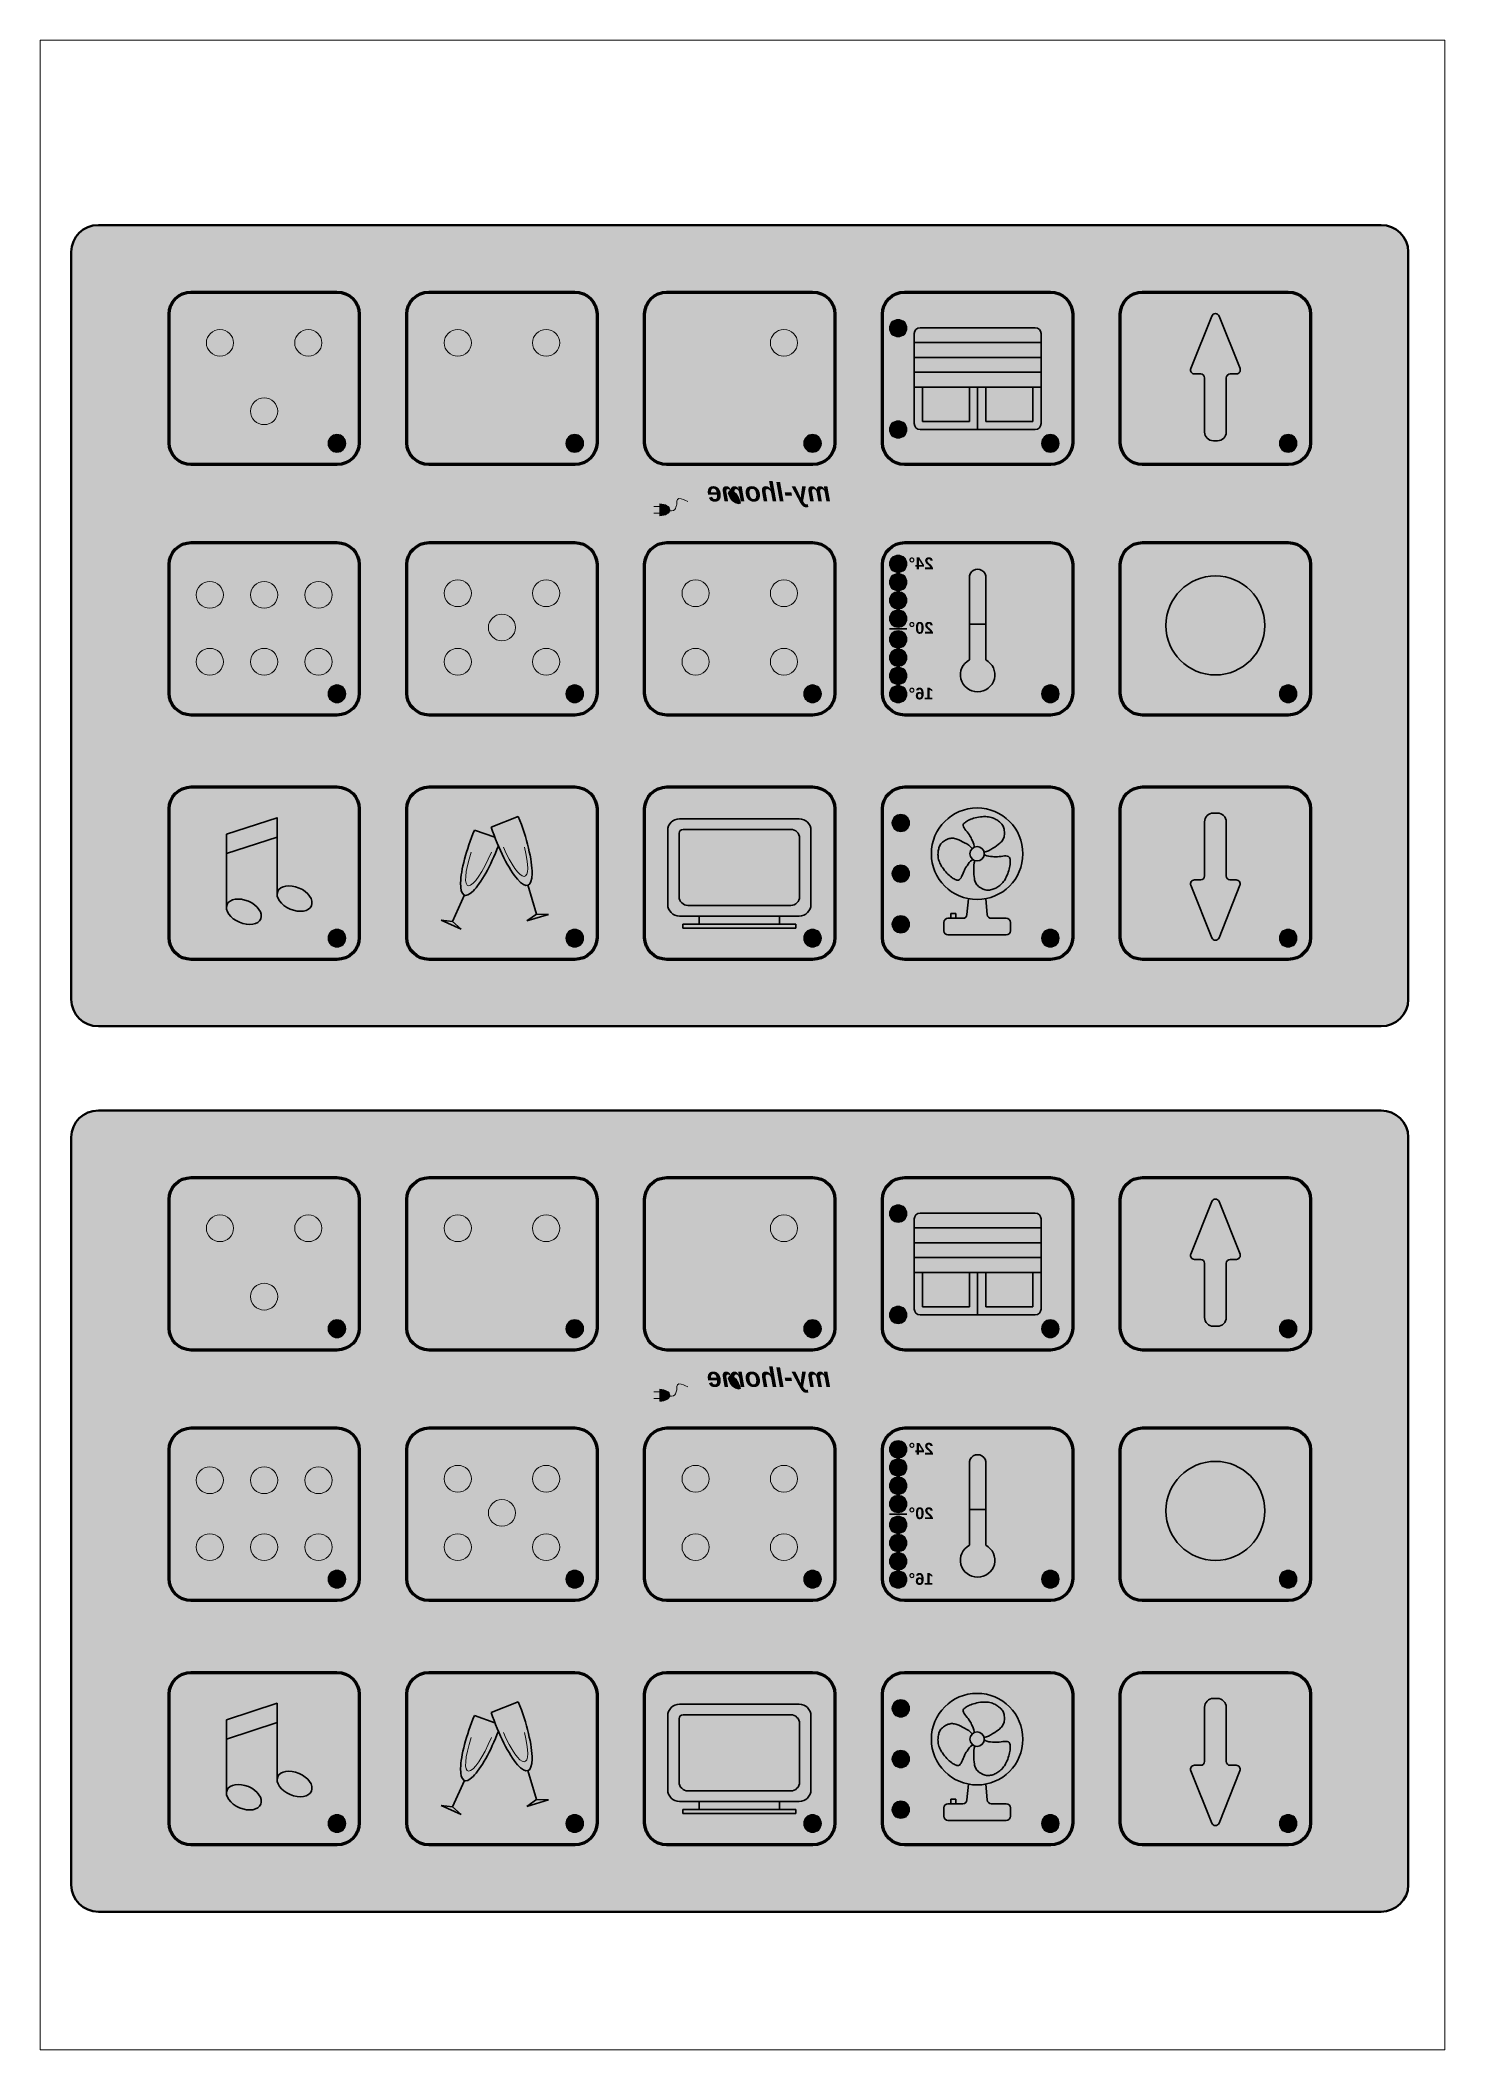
# Paper-space layout 'Layout1' of a CAD drawing. Header units: centimetres. Extents: x 0 to 144, y 0 to 206.
# The model-space entities are those that its viewports show. They can reach past a viewport. Long polylines and large blocks are cut down to what shows.
import ezdxf

# ---------------------------------------------------------------- set-up
doc = ezdxf.new("R2010")
doc.units = ezdxf.units.CM
doc.header["$MEASUREMENT"] = 0
doc.layers.add('grafika koło', color=7, linetype='Continuous', lineweight=35, true_color=0xffffff)
doc.layers.add('LED_info', color=7, linetype='Continuous', lineweight=0, true_color=0xffffff)
doc.layers.add('kolor', color=7, linetype='Continuous')
doc.layers.add('Podświetlenie_klawiszy', color=5, linetype='Continuous')
doc.layers.add('Pole_Touch', color=7, linetype='Continuous', true_color=0xffffff)
doc.layers.add('ramka_zewnetrzna', color=7, linetype='Continuous', lineweight=50)
doc.layers.add('wymiary', color=1, linetype='Continuous', plot=False)
doc.layers.get('wymiary').off()

# ---------------------------------------------------------------- blocks, each defined once
blk = doc.blocks.new('ramka1')
at = {"layer": 'kolor'}
h = blk.add_hatch(color=256, dxfattribs=at)
edge = h.paths.add_edge_path()
edge.add_ellipse((-13.403, 7.653), major_axis=(-0.278, 0), ratio=0.98339, start_angle=-90, end_angle=0)
edge.add_line((-13.681, 7.653), (-13.681, 0))
edge.add_ellipse((-13.403, 0), major_axis=(0.278, 0), ratio=0.98339, start_angle=180, end_angle=270)
edge.add_line((-13.403, -0.274), (-0.278, -0.274))
edge.add_ellipse((-0.278, 0), major_axis=(0.278, 0), ratio=0.98339, start_angle=270, end_angle=360)
edge.add_line((0, 0), (0, 7.653))
edge.add_ellipse((-0.278, 7.653), major_axis=(-0.278, 0), ratio=0.98339, start_angle=180, end_angle=270)
edge.add_line((-0.278, 7.926), (-13.403, 7.926))
at = {"layer": 'ramka_zewnetrzna'}
for p, q in [((-0.278, 7.926), (-13.403, 7.926)), ((-13.681, 7.653), (-13.681, 0)), ((0, 0), (0, 7.653)), ((-13.403, -0.274), (-0.278, -0.274))]:
    blk.add_line(p, q, dxfattribs=at)
for centre, major_axis, start_param, end_param in [((-13.403, 7.653), (-0.278, 0), -1.570796, 0), ((-0.278, 7.653), (-0.278, 0), 3.141593, 4.712389), ((-13.403, 0), (0.278, 0), 3.141593, 4.712389), ((-0.278, 0), (0.278, 0), 4.712389, 6.283185)]:
    blk.add_ellipse(centre, major_axis=major_axis, ratio=0.98339, start_param=start_param, end_param=end_param, dxfattribs=at)
blk = doc.blocks.new('Pole_Touch')
at = {"layer": 'Pole_Touch', "lineweight": 100}
blk.add_open_spline([(-0.028, 1.108), (-0.028, 1.108), (1.044, 1.108), (1.044, 1.108), (1.044, 1.108), (1.134, 1.108), (1.208, 1.034), (1.208, 0.944), (1.208, 0.944), (1.208, 0.944), (1.208, -0.019), (1.208, -0.019), (1.208, -0.019), (1.208, -0.109), (1.134, -0.183), (1.044, -0.183), (1.044, -0.183), (1.044, -0.183), (-0.028, -0.183), (-0.028, -0.183), (-0.028, -0.183), (-0.118, -0.183), (-0.192, -0.109), (-0.192, -0.019), (-0.192, -0.019), (-0.192, -0.019), (-0.192, 0.944), (-0.192, 0.944), (-0.192, 0.944), (-0.192, 1.034), (-0.118, 1.108), (-0.028, 1.108)], degree=3, knots=[0, 0, 0, 0, 0.111111, 0.111111, 0.111111, 0.111111, 0.222222, 0.222222, 0.222222, 0.222222, 0.333333, 0.333333, 0.333333, 0.333333, 0.444444, 0.444444, 0.444444, 0.444444, 0.555556, 0.555556, 0.555556, 0.555556, 0.666667, 0.666667, 0.666667, 0.666667, 0.777778, 0.777778, 0.777778, 0.777778, 1, 1, 1, 1], dxfattribs=at)
blk = doc.blocks.new('LED_1')
at = {"layer": 'Podświetlenie_klawiszy'}
blk.add_hatch(color=256, dxfattribs=at).paths.add_polyline_path([(0.09, 0, 1), (-0.09, 0, 1)])
blk.add_circle((0, 0), 0.09, dxfattribs=at)
blk = doc.blocks.new('grafika koło')
h = blk.add_hatch(color=256)
edge = h.paths.add_edge_path()
edge.add_ellipse((0, 0), major_axis=(0, 0.1), ratio=1, start_angle=0, end_angle=360)
at = {"layer": 'grafika koło', "lineweight": 0}
blk.add_ellipse((0, 0), major_axis=(0, 0.1), ratio=1, dxfattribs=at)
blk = doc.blocks.new('LED_info')
at = {"layer": 'LED_info'}
blk.add_hatch(color=256, dxfattribs=at).paths.add_polyline_path([(0.09, 0, 1), (-0.09, 0, 1)])
blk.add_circle((0, 0), 0.09, dxfattribs=at)
blk = doc.blocks.new('kielich1')
at = {"layer": 'grafika koło', "lineweight": 0}
h = blk.add_hatch(color=256, dxfattribs=at)
edge = h.paths.add_edge_path()
edge.add_ellipse((0.144, 0.408), major_axis=(0.171, 0.468), ratio=0.219775, start_angle=115.836, end_angle=253.3352)
edge.add_line((0.194, 0.238), (-0.023, 0.238))
at = {"layer": 'grafika koło', "lineweight": 0, "extrusion": (0, 0, -1)}
blk.add_ellipse((0.144, 0.408), major_axis=(0.171, 0.468), ratio=0.219775, start_param=1.861652, end_param=4.261465, dxfattribs=at)
blk = doc.blocks.new('kielich2')
at = {"layer": 'grafika koło'}
h = blk.add_hatch(color=256, dxfattribs=at)
edge = h.paths.add_edge_path()
edge.add_ellipse((-0.128, 0.305), major_axis=(-0.173, 0.435), ratio=0.211563, start_angle=97.1934, end_angle=253.1603)
edge.add_line((0.011, 0.214), (-0.197, 0.214))
at = {"layer": 'grafika koło', "lineweight": 0, "extrusion": (0, 0, -1)}
blk.add_ellipse((-0.128, 0.305), major_axis=(-0.173, 0.435), ratio=0.211563, start_param=1.864705, end_param=4.58684, dxfattribs=at)
blk = doc.blocks.new('wtyczka')
at = {"lineweight": 0}
h = blk.add_hatch(color=7, dxfattribs=at)
edge = h.paths.add_edge_path()
edge.add_ellipse((0.056, 0.007), major_axis=(0.0717, -0.0001), ratio=0.58323, start_angle=91.5882, end_angle=268.474, ccw=False)
edge.add_line((0.054, 0.048), (0.054, -0.035))
at = {"layer": 'grafika koło', "lineweight": 0}
h = blk.add_hatch(color=256, dxfattribs=at)
edge = h.paths.add_edge_path()
edge.add_ellipse((0.07, 0.007), major_axis=(0.104, 0), ratio=0.58323, start_angle=91.5882, end_angle=268.474)
edge.add_line((0.067, -0.054), (0.067, 0.068))
edge = h.paths.add_edge_path(flags=16)
edge.add_ellipse((0.056, 0.007), major_axis=(0.0717, -0.0001), ratio=0.58323, start_angle=91.5882, end_angle=268.474, ccw=False)
edge.add_line((0.054, 0.048), (0.054, -0.035))
blk.add_line((0.054, 0.048), (0.054, -0.035), dxfattribs=at)
at = {"layer": 'grafika koło', "lineweight": 13}
blk.add_line((0.067, 0.068), (0.067, -0.054), dxfattribs=at)
at = {"layer": 'grafika koło', "lineweight": 20}
for p, q in [((0.067, 0.042), (0.131, 0.042)), ((0.067, -0.027), (0.131, -0.027))]:
    blk.add_line(p, q, dxfattribs=at)
at = {"layer": 'grafika koło', "lineweight": 13, "extrusion": (0, 0, -1)}
blk.add_ellipse((0.07, 0.007), major_axis=(0.104, 0), ratio=0.58323, start_param=1.597431, end_param=4.684669, dxfattribs=at)
at = {"layer": 'grafika koło', "lineweight": 0, "extrusion": (0, 0, -1)}
blk.add_ellipse((0.056, 0.007), major_axis=(0.0717, -0.0001), ratio=0.58323, start_param=1.597431, end_param=4.684669, dxfattribs=at)

msp = doc.modelspace()

# ---------------------------------------------------------------- hatches: boundary and pattern name
at = {"layer": 'grafika koło'}
h = msp.add_hatch(color=256, dxfattribs=at)
edge = h.paths.add_edge_path()
edge.add_line((62.96953, -1.06606), (62.96953, -0.69891))
edge.add_line((62.96953, -0.69891), (62.80363, -0.69891))
edge.add_line((62.80363, -0.69891), (62.80363, -1.06606))
edge.add_ellipse((62.88658, -1.2191), major_axis=(-0.17635, 0), ratio=0.98339024, start_angle=-61.942685, end_angle=241.942685)
h = msp.add_hatch(color=256, dxfattribs=at)
edge = h.paths.add_edge_path()
edge.add_line((62.96953, -10.12771), (62.96953, -9.76057))
edge.add_line((62.96953, -9.76057), (62.80363, -9.76057))
edge.add_line((62.80363, -9.76057), (62.80363, -10.12771))
edge.add_ellipse((62.88658, -10.28076), major_axis=(-0.17635, 0), ratio=0.98339024, start_angle=-61.942685, end_angle=241.942685)
at = {"layer": 'Pole_Touch'}
for points in [[(60.38163, 0.65941), (60.41383, 0.63418), (60.43782, 0.59445), (60.45423, 0.56102), (60.45865, 0.53706), (60.43782, 0.53075), (60.41004, 0.54084), (60.37532, 0.56481), (60.35385, 0.59193), (60.33491, 0.64049), (60.34565, 0.66319), (60.36396, 0.67202), (60.38731, 0.65626)], [(60.38163, -8.40225), (60.41383, -8.42748), (60.43782, -8.46721), (60.45423, -8.50064), (60.45865, -8.5246), (60.43782, -8.53091), (60.41004, -8.52082), (60.37532, -8.49685), (60.35385, -8.46973), (60.33491, -8.42117), (60.34565, -8.39846), (60.36396, -8.38963), (60.38731, -8.4054)]]:
    msp.add_hatch(color=256, dxfattribs=at).paths.add_polyline_path(points)

# ---------------------------------------------------------------- linework, layer by layer
at = {"layer": 'grafika koło'}
for p, q in [((62.23742, 2.27342), (62.23742, 1.35205)), ((63.47575, 2.33342), (62.29742, 2.33342)), ((63.53575, 1.35205), (63.53575, 2.27342)), ((63.53575, 2.18151), (62.23742, 2.18151)), ((63.53575, 2.0296), (62.23742, 2.0296)), ((63.53575, 1.87768), (62.23742, 1.87768)), ((63.53575, 1.72577), (62.23742, 1.72577)), ((62.32085, 1.3741), (62.32085, 1.72577)), ((62.80315, 1.72577), (62.80315, 1.3741)), ((62.88658, 1.72577), (62.84523, 1.72577)), ((62.88658, 1.29205), (62.88658, 1.72577)), ((62.88658, 1.72577), (62.92771, 1.72577)), ((62.97002, 1.3741), (62.97002, 1.72577)), ((63.45231, 1.72577), (63.45231, 1.3741)), ((62.29742, 1.29205), (63.47575, 1.29205)), ((62.80315, 1.3741), (62.32085, 1.3741)), ((63.45231, 1.3741), (62.97002, 1.3741)), ((62.80363, -0.23012), (62.80363, -1.06606)), ((62.96953, -0.23012), (62.96953, -1.06606)), ((62.16179, -0.74751), (61.98349, -0.74751)), ((62.96953, -0.69891), (62.80363, -0.69891)), ((58.18602, -2.66841), (57.90927, -2.77697)), ((57.94677, -2.8821), (57.73775, -2.80772)), ((59.71519, -2.81275), (59.71519, -3.56771)), ((59.8319, -2.84062), (59.8319, -3.48983)), ((61.06083, -2.69275), (59.83519, -2.69275)), ((60.97412, -2.80062), (59.8719, -2.80062)), ((61.18083, -3.56771), (61.18083, -2.81275)), ((61.06412, -3.48983), (61.06412, -2.89062)), ((57.6366, -3.47161), (57.51322, -3.74354)), ((58.28478, -3.36996), (58.37396, -3.66904)), ((58.37396, -3.66904), (58.2731, -3.73805)), ((58.2731, -3.73805), (58.49614, -3.67155)), ((58.37396, -3.66904), (58.49614, -3.67155)), ((59.83519, -3.68771), (61.06083, -3.68771)), ((59.9219, -3.57983), (60.97412, -3.57983)), ((60.03727, -3.68771), (60.85875, -3.68771)), ((60.03727, -3.77078), (60.03727, -3.68771)), ((60.85875, -3.68771), (60.85875, -3.77078)), ((62.61176, -3.71104), (62.61176, -3.66307)), ((62.61176, -3.66307), (62.66349, -3.66307)), ((62.66349, -3.66307), (62.66349, -3.71104)), ((62.7914, -3.50995), (62.77755, -3.67282)), ((62.97075, -3.50995), (62.9846, -3.67282)), ((57.51322, -3.74354), (57.39707, -3.73005)), ((57.39707, -3.73005), (57.59986, -3.82206)), ((57.51322, -3.74354), (57.59986, -3.82206)), ((59.87137, -3.77078), (59.87137, -3.81113)), ((61.0246, -3.77078), (59.87137, -3.77078)), ((59.87137, -3.81113), (61.0246, -3.81113)), ((60.85875, -3.77078), (60.03727, -3.77078)), ((61.0246, -3.81113), (61.0246, -3.77078)), ((62.54112, -3.75281), (62.54112, -3.83957)), ((62.73594, -3.71104), (62.58288, -3.71104)), ((62.58288, -3.88133), (62.88107, -3.88133)), ((63.17926, -3.88133), (62.87805, -3.88133)), ((63.02621, -3.71104), (63.17926, -3.71104)), ((63.22103, -3.75281), (63.22103, -3.83957)), ((63.47575, -6.72824), (62.29742, -6.72824)), ((62.23742, -6.78824), (62.23742, -7.70961)), ((63.53575, -6.88015), (62.23742, -6.88015)), ((63.53575, -7.70961), (63.53575, -6.78824)), ((63.53575, -7.03206), (62.23742, -7.03206)), ((63.53575, -7.18397), (62.23742, -7.18397)), ((63.53575, -7.33588), (62.23742, -7.33588)), ((62.32085, -7.68756), (62.32085, -7.33588)), ((62.80315, -7.33588), (62.80315, -7.68756)), ((62.88658, -7.33588), (62.84523, -7.33588)), ((62.88658, -7.76961), (62.88658, -7.33588)), ((62.88658, -7.33588), (62.92771, -7.33588)), ((62.97002, -7.68756), (62.97002, -7.33588)), ((63.45231, -7.33588), (63.45231, -7.68756)), ((62.29742, -7.76961), (63.47575, -7.76961)), ((62.80315, -7.68756), (62.32085, -7.68756)), ((63.45231, -7.68756), (62.97002, -7.68756)), ((62.80363, -9.29178), (62.80363, -10.12771)), ((62.96953, -9.29178), (62.96953, -10.12771)), ((62.16179, -9.80916), (61.98349, -9.80916)), ((62.96953, -9.76057), (62.80363, -9.76057)), ((57.94677, -11.94375), (57.73775, -11.86937)), ((58.18602, -11.73006), (57.90927, -11.83863)), ((59.71519, -11.87441), (59.71519, -12.62936)), ((59.8319, -11.90228), (59.8319, -12.55149)), ((61.06083, -11.75441), (59.83519, -11.75441)), ((60.97412, -11.86228), (59.8719, -11.86228)), ((61.18083, -12.62936), (61.18083, -11.87441)), ((61.06412, -12.55149), (61.06412, -11.95228)), ((57.6366, -12.53327), (57.51322, -12.8052)), ((58.28478, -12.43161), (58.37396, -12.7307)), ((58.37396, -12.7307), (58.2731, -12.79971)), ((58.2731, -12.79971), (58.49614, -12.73321)), ((58.37396, -12.7307), (58.49614, -12.73321)), ((59.83519, -12.74936), (61.06083, -12.74936)), ((59.9219, -12.64149), (60.97412, -12.64149)), ((60.03727, -12.74936), (60.85875, -12.74936)), ((60.03727, -12.83243), (60.03727, -12.74936)), ((60.85875, -12.74936), (60.85875, -12.83243)), ((62.61176, -12.7727), (62.61176, -12.72473)), ((62.61176, -12.72473), (62.66349, -12.72473)), ((62.66349, -12.72473), (62.66349, -12.7727)), ((62.7914, -12.57161), (62.77755, -12.73448)), ((62.97075, -12.57161), (62.9846, -12.73448)), ((57.51322, -12.8052), (57.39707, -12.79171)), ((57.39707, -12.79171), (57.59986, -12.88372)), ((57.51322, -12.8052), (57.59986, -12.88372)), ((59.87137, -12.83243), (59.87137, -12.87279)), ((61.0246, -12.83243), (59.87137, -12.83243)), ((59.87137, -12.87279), (61.0246, -12.87279)), ((60.85875, -12.83243), (60.03727, -12.83243)), ((61.0246, -12.87279), (61.0246, -12.83243)), ((62.54112, -12.81446), (62.54112, -12.90123)), ((62.73594, -12.7727), (62.58288, -12.7727)), ((62.58288, -12.94299), (62.88107, -12.94299)), ((63.17926, -12.94299), (62.87805, -12.94299)), ((63.02621, -12.7727), (63.17926, -12.7727)), ((63.22103, -12.81446), (63.22103, -12.90123))]:
    msp.add_line(p, q, dxfattribs=at)
for points in [[(65.34086, 1.17584), (65.299, 1.17584, -0.41421356), (65.209, 1.26584), (65.209, 1.82009, 0.41421356), (65.169, 1.86009), (65.10552, 1.86009, -0.53004907), (65.06836, 1.91488), (65.28234, 2.45249, -0.67783673), (65.35665, 2.45254), (65.5714, 1.91489, -0.53044193), (65.53425, 1.86005), (65.47086, 1.86005, 0.41421356), (65.43086, 1.82005), (65.43086, 1.26584, -0.41421356)], [(65.29814, -2.63366), (65.34, -2.63366, -0.41421356), (65.43, -2.72366), (65.43, -3.2779, 0.41421356), (65.47, -3.3179), (65.53348, -3.3179, -0.53004907), (65.57064, -3.37269), (65.35666, -3.91031, -0.67783673), (65.28235, -3.91035), (65.0676, -3.3727, -0.53044193), (65.10475, -3.31787), (65.16814, -3.31787, 0.41421356), (65.20814, -3.27787), (65.20814, -2.72366, -0.41421356)], [(65.34086, -7.88581), (65.299, -7.88581, -0.41421356), (65.209, -7.79581), (65.209, -7.24157, 0.41421356), (65.169, -7.20157), (65.10552, -7.20157, -0.53004907), (65.06836, -7.14678), (65.28234, -6.60916, -0.67783673), (65.35665, -6.60912), (65.5714, -7.14677, -0.53044193), (65.53425, -7.2016), (65.47086, -7.2016, 0.41421356), (65.43086, -7.2416), (65.43086, -7.79581, -0.41421356)], [(65.29814, -11.69531), (65.34, -11.69531, -0.41421356), (65.43, -11.78531), (65.43, -12.33956, 0.41421356), (65.47, -12.37956), (65.53348, -12.37956, -0.53004907), (65.57064, -12.43435), (65.35666, -12.97196, -0.67783673), (65.28235, -12.97201), (65.0676, -12.43436, -0.53044193), (65.10475, -12.37952), (65.16814, -12.37952, 0.41421356), (65.20814, -12.33952), (65.20814, -11.78531, -0.41421356)]]:
    msp.add_lwpolyline(points, format="xyb", close=True, dxfattribs=at)
for centre, radius in [((62.88107, -3.05026), 0.46835), ((62.88107, -3.05026), 0.07347), ((62.88107, -12.11192), 0.46835), ((62.88107, -12.11192), 0.07347)]:
    msp.add_circle(centre, radius, dxfattribs=at)
for centre, radius, start, end in [((62.29742, 2.27342), 0.06, 90, 180), ((63.47575, 2.27342), 0.06, 0, 90), ((62.29742, 1.35205), 0.06, 180, 270), ((63.47575, 1.35205), 0.06, 270, 0), ((59.83519, -2.81275), 0.12, 90, 180), ((59.8719, -2.84062), 0.04, 90, 180), ((60.97412, -2.89062), 0.09, 360, 90), ((61.06083, -2.81275), 0.12, 0, 90), ((59.9219, -3.48983), 0.09, 180, 270), ((60.97412, -3.48983), 0.09, 270, 0), ((59.83519, -3.56771), 0.12, 180, 270), ((61.06083, -3.56771), 0.12, 270, 0), ((62.73594, -3.66928), 0.04176, 270, 355.139999), ((63.02621, -3.66928), 0.04176, 184.860001, 270), ((62.58288, -3.75281), 0.04176, 90, 180), ((62.58288, -3.83957), 0.04176, 180, 270), ((63.17926, -3.75281), 0.04176, 0, 90), ((63.17926, -3.83957), 0.04176, 270, 0), ((62.29742, -6.78824), 0.06, 90, 180), ((63.47575, -6.78824), 0.06, 0, 90), ((62.29742, -7.70961), 0.06, 180, 270), ((63.47575, -7.70961), 0.06, 270, 0), ((59.83519, -11.87441), 0.12, 90, 180), ((59.8719, -11.90228), 0.04, 90, 180), ((60.97412, -11.95228), 0.09, 360, 90), ((61.06083, -11.87441), 0.12, 0, 90), ((59.83519, -12.62936), 0.12, 180, 270), ((59.9219, -12.55149), 0.09, 180, 270), ((60.97412, -12.55149), 0.09, 270, 0), ((61.06083, -12.62936), 0.12, 270, 0), ((62.73594, -12.73094), 0.04176, 270, 355.139999), ((63.02621, -12.73094), 0.04176, 184.860001, 270), ((62.58288, -12.81446), 0.04176, 90, 180), ((62.58288, -12.90123), 0.04176, 180, 270), ((63.17926, -12.81446), 0.04176, 0, 90), ((63.17926, -12.90123), 0.04176, 270, 0)]:
    msp.add_arc(centre, radius, start, end, dxfattribs=at)
at = {"layer": 'grafika koło', "extrusion": (0, 0, -1)}
for centre, major_axis, start_param, end_param in [((62.88658, -0.22087), (0.08348, 0), 3.02865673, 6.39612123), ((62.88658, -1.2191), (-0.17635, 0), 2.06048885, 7.36428911), ((62.88658, -9.28253), (0.08348, 0), 3.02865673, 6.39612123), ((62.88658, -10.28076), (-0.17635, 0), 2.06048885, 7.36428911)]:
    msp.add_ellipse(centre, major_axis=major_axis, ratio=0.98339024, start_param=start_param, end_param=end_param, dxfattribs=at)
for centre in [(65.31959, -0.71387), (65.31959, -9.77552)]:
    msp.add_ellipse(centre, major_axis=(0, 0.50654), ratio=0.9987438, dxfattribs=at)
at = {"layer": 'grafika koło'}
for centre, major_axis, ratio, start_param, end_param in [((58.07391, -2.79445), (-0.21068, 0.57832), 0.24330761, 1.45227638, 4.84282212), ((57.84564, -2.9237), (0.21095, 0.54983), 0.24330761, 1.45227638, 4.72362555), ((55.37826, -3.64403), (0.17255, -0.07313), 0.6249384, 3.14159265, 9.42477796), ((55.89668, -3.50867), (0.17255, -0.07313), 0.6249384, 3.14159265, 9.42477796), ((57.84564, -11.98535), (0.21095, 0.54983), 0.24330761, 1.45227638, 4.72362555), ((58.07391, -11.85611), (-0.21068, 0.57832), 0.24330761, 1.45227638, 4.84282212), ((55.89668, -12.57033), (0.17255, -0.07313), 0.6249384, 3.14159265, 9.42477796), ((55.37826, -12.70569), (0.17255, -0.07313), 0.6249384, 3.14159265, 9.42477796)]:
    msp.add_ellipse(centre, major_axis=major_axis, ratio=ratio, start_param=start_param, end_param=end_param, dxfattribs=at)
for points, knots in [([(62.9524, -3.03267), (62.98446, -3.03012), (63.04056, -2.99488), (63.10457, -2.95457), (63.14647, -2.91039), (63.163, -2.86295), (63.16162, -2.81363), (63.14987, -2.76554), (63.11893, -2.73123), (63.08257, -2.70267), (63.03728, -2.67976), (62.98571, -2.66936), (62.92524, -2.66997), (62.86422, -2.68135), (62.80516, -2.69933), (62.76628, -2.7225), (62.7288, -2.75353), (62.75944, -2.80855), (62.79801, -2.84667), (62.82822, -2.90717), (62.85236, -2.94972), (62.8501, -2.97969), (62.85042, -2.98339), (62.85043, -2.98349)], [0.0089184, 0.0089184, 0.0089184, 0.0089184, 0.1254537, 0.23014768, 0.28552794, 0.33965388, 0.40551879, 0.46108754, 0.51295583, 0.56746204, 0.62721234, 0.69326507, 0.75432865, 0.84323114, 0.91639801, 0.97191716, 1.01165519, 1.06976443, 1.15613792, 1.21868813, 1.31014939, 1.32349204, 1.32389182, 1.32389182, 1.32389182, 1.32389182]), ([(55.19874, -2.85073), (55.19874, -2.85073), (55.71716, -2.68249), (55.71716, -2.68249), (55.71716, -2.68249), (55.71716, -2.68249), (55.19874, -2.85073), (55.19874, -2.85073)], [0, 0, 0, 0, 0.33333333, 0.33333333, 0.33333333, 0.33333333, 1, 1, 1, 1]), ([(55.19874, -3.59226), (55.19874, -3.59226), (55.19874, -2.85073), (55.19874, -2.85073), (55.19874, -2.85073), (55.19874, -2.85073), (55.19874, -2.85073), (55.19874, -2.85073)], [0, 0, 0, 0, 0.33333333, 0.33333333, 0.33333333, 0.33333333, 1, 1, 1, 1]), ([(55.71716, -3.4569), (55.71716, -3.4569), (55.71716, -2.68249), (55.71716, -2.68249), (55.71716, -2.68249), (55.71716, -2.68249), (55.71716, -2.68249), (55.71716, -2.68249)], [0, 0, 0, 0, 0.33333333, 0.33333333, 0.33333333, 0.33333333, 1, 1, 1, 1]), ([(55.19874, -3.04896), (55.19874, -3.04896), (55.71716, -2.88073), (55.71716, -2.88073), (55.71716, -2.88073), (55.71716, -2.88073), (55.19874, -3.04896), (55.19874, -3.04896)], [0, 0, 0, 0, 0.33333333, 0.33333333, 0.33333333, 0.33333333, 1, 1, 1, 1]), ([(62.83071, -2.99678), (62.81274, -2.97011), (62.75449, -2.93856), (62.68794, -2.9026), (62.62887, -2.8878), (62.57943, -2.89671), (62.53714, -2.92214), (62.50103, -2.956), (62.48635, -2.9998), (62.47933, -3.0455), (62.48162, -3.09621), (62.4979, -3.14623), (62.52813, -3.1986), (62.56802, -3.24616), (62.61269, -3.28877), (62.65197, -3.31126), (62.69741, -3.32867), (62.73028, -3.27495), (62.74454, -3.22262), (62.7824, -3.16659), (62.8076, -3.12466), (62.83482, -3.11191), (62.83788, -3.10982), (62.83797, -3.10976)], [0.0089184, 0.0089184, 0.0089184, 0.0089184, 0.1254537, 0.23014768, 0.28552794, 0.33965388, 0.40551879, 0.46108754, 0.51295583, 0.56746204, 0.62721234, 0.69326507, 0.75432865, 0.84323114, 0.91639801, 0.97191716, 1.01165519, 1.06976443, 1.15613792, 1.21868813, 1.31014939, 1.32349204, 1.32389182, 1.32389182, 1.32389182, 1.32389182]), ([(62.85932, -3.12044), (62.84495, -3.1492), (62.84617, -3.21544), (62.84763, -3.29107), (62.86384, -3.34977), (62.89593, -3.38841), (62.93888, -3.4127), (62.98613, -3.42747), (63.03149, -3.41868), (63.07472, -3.40229), (63.11773, -3.37533), (63.15325, -3.33654), (63.18395, -3.28443), (63.20572, -3.2263), (63.22081, -3.16644), (63.22104, -3.12117), (63.21382, -3.07306), (63.15088, -3.07089), (63.09831, -3.08424), (63.03091, -3.07888), (62.98201, -3.07759), (62.9575, -3.06017), (62.95418, -3.05854), (62.95408, -3.05849)], [0.0089184, 0.0089184, 0.0089184, 0.0089184, 0.1254537, 0.23014768, 0.28552794, 0.33965388, 0.40551879, 0.46108754, 0.51295583, 0.56746204, 0.62721234, 0.69326507, 0.75432865, 0.84323114, 0.91639801, 0.97191716, 1.01165519, 1.06976443, 1.15613792, 1.21868813, 1.31014939, 1.32349204, 1.32389182, 1.32389182, 1.32389182, 1.32389182]), ([(55.19874, -11.91238), (55.19874, -11.91238), (55.71716, -11.74414), (55.71716, -11.74414), (55.71716, -11.74414), (55.71716, -11.74414), (55.19874, -11.91238), (55.19874, -11.91238)], [0, 0, 0, 0, 0.33333333, 0.33333333, 0.33333333, 0.33333333, 1, 1, 1, 1]), ([(55.19874, -12.65392), (55.19874, -12.65392), (55.19874, -11.91238), (55.19874, -11.91238), (55.19874, -11.91238), (55.19874, -11.91238), (55.19874, -11.91238), (55.19874, -11.91238)], [0, 0, 0, 0, 0.33333333, 0.33333333, 0.33333333, 0.33333333, 1, 1, 1, 1]), ([(55.71716, -12.51856), (55.71716, -12.51856), (55.71716, -11.74414), (55.71716, -11.74414), (55.71716, -11.74414), (55.71716, -11.74414), (55.71716, -11.74414), (55.71716, -11.74414)], [0, 0, 0, 0, 0.33333333, 0.33333333, 0.33333333, 0.33333333, 1, 1, 1, 1]), ([(62.9524, -12.09432), (62.98446, -12.09177), (63.04056, -12.05653), (63.10457, -12.01623), (63.14647, -11.97205), (63.163, -11.92461), (63.16162, -11.87529), (63.14987, -11.8272), (63.11893, -11.79289), (63.08257, -11.76433), (63.03728, -11.74142), (62.98571, -11.73102), (62.92524, -11.73163), (62.86422, -11.74301), (62.80516, -11.76099), (62.76628, -11.78416), (62.7288, -11.81519), (62.75944, -11.87021), (62.79801, -11.90833), (62.82822, -11.96883), (62.85236, -12.01137), (62.8501, -12.04135), (62.85042, -12.04504), (62.85043, -12.04515)], [0.0089184, 0.0089184, 0.0089184, 0.0089184, 0.1254537, 0.23014768, 0.28552794, 0.33965388, 0.40551879, 0.46108754, 0.51295583, 0.56746204, 0.62721234, 0.69326507, 0.75432865, 0.84323114, 0.91639801, 0.97191716, 1.01165519, 1.06976443, 1.15613792, 1.21868813, 1.31014939, 1.32349204, 1.32389182, 1.32389182, 1.32389182, 1.32389182]), ([(55.19874, -12.11062), (55.19874, -12.11062), (55.71716, -11.94238), (55.71716, -11.94238), (55.71716, -11.94238), (55.71716, -11.94238), (55.19874, -12.11062), (55.19874, -12.11062)], [0, 0, 0, 0, 0.33333333, 0.33333333, 0.33333333, 0.33333333, 1, 1, 1, 1]), ([(62.83071, -12.05844), (62.81274, -12.03177), (62.75449, -12.00021), (62.68794, -11.96426), (62.62887, -11.94946), (62.57943, -11.95837), (62.53714, -11.98379), (62.50103, -12.01765), (62.48635, -12.06146), (62.47933, -12.10715), (62.48162, -12.15786), (62.4979, -12.20788), (62.52813, -12.26026), (62.56802, -12.30782), (62.61269, -12.35043), (62.65197, -12.37292), (62.69741, -12.39032), (62.73028, -12.3366), (62.74454, -12.28428), (62.7824, -12.22825), (62.8076, -12.18632), (62.83482, -12.17357), (62.83788, -12.17147), (62.83797, -12.17141)], [0.0089184, 0.0089184, 0.0089184, 0.0089184, 0.1254537, 0.23014768, 0.28552794, 0.33965388, 0.40551879, 0.46108754, 0.51295583, 0.56746204, 0.62721234, 0.69326507, 0.75432865, 0.84323114, 0.91639801, 0.97191716, 1.01165519, 1.06976443, 1.15613792, 1.21868813, 1.31014939, 1.32349204, 1.32389182, 1.32389182, 1.32389182, 1.32389182]), ([(62.85932, -12.18209), (62.84495, -12.21086), (62.84617, -12.2771), (62.84763, -12.35273), (62.86384, -12.41143), (62.89593, -12.45007), (62.93888, -12.47436), (62.98613, -12.48913), (63.03149, -12.48034), (63.07472, -12.46395), (63.11773, -12.43699), (63.15325, -12.39819), (63.18395, -12.34609), (63.20572, -12.28796), (63.22081, -12.2281), (63.22104, -12.18283), (63.21382, -12.13471), (63.15088, -12.13255), (63.09831, -12.1459), (63.03091, -12.14054), (62.98201, -12.13925), (62.9575, -12.12183), (62.95418, -12.1202), (62.95408, -12.12015)], [0.0089184, 0.0089184, 0.0089184, 0.0089184, 0.1254537, 0.23014768, 0.28552794, 0.33965388, 0.40551879, 0.46108754, 0.51295583, 0.56746204, 0.62721234, 0.69326507, 0.75432865, 0.84323114, 0.91639801, 0.97191716, 1.01165519, 1.06976443, 1.15613792, 1.21868813, 1.31014939, 1.32349204, 1.32389182, 1.32389182, 1.32389182, 1.32389182])]:
    msp.add_open_spline(points, degree=3, knots=knots, dxfattribs=at)
at = {"layer": 'kolor', "color": 254, "lineweight": 18}
for points in [[(59.92157, 0.55397), (59.92157, 0.55397), (59.80805, 0.61588), (59.81042, 0.52606), (59.80065, 0.50296), (59.78411, 0.44927), (59.6703, 0.4673), (59.67679, 0.46666), (59.6787, 0.46479)], [(59.92157, -8.50769), (59.92157, -8.50769), (59.80805, -8.44578), (59.81042, -8.5356), (59.80065, -8.5587), (59.78411, -8.61239), (59.6703, -8.59436), (59.67679, -8.595), (59.6787, -8.59687)]]:
    msp.add_open_spline(points, degree=3, knots=[0.015285197, 0.015285197, 0.015285197, 0.015285197, 0.053156403, 0.117892301, 0.185436697, 0.246882371, 0.287637754, 0.314704729, 0.314704729, 0.314704729, 0.314704729], dxfattribs=at)
at = {"layer": 'Pole_Touch', "lineweight": 0}
for points in [[(60.38163, 0.65941), (60.41383, 0.63418), (60.43782, 0.59445), (60.45423, 0.56102), (60.45865, 0.53706), (60.43782, 0.53075), (60.41004, 0.54084), (60.37532, 0.56481), (60.35385, 0.59193), (60.33491, 0.64049), (60.34565, 0.66319), (60.36396, 0.67202), (60.38731, 0.65626)], [(60.38163, -8.40225), (60.41383, -8.42748), (60.43782, -8.46721), (60.45423, -8.50064), (60.45865, -8.5246), (60.43782, -8.53091), (60.41004, -8.52082), (60.37532, -8.49685), (60.35385, -8.46973), (60.33491, -8.42117), (60.34565, -8.39846), (60.36396, -8.38963), (60.38731, -8.4054)]]:
    msp.add_lwpolyline(points, close=True, dxfattribs=at)

# ---------------------------------------------------------------- block references
at = {"xscale": -1.390608737494972, "yscale": 1.367511065347919, "zscale": 1.367511065347922}
for p in [(56.29175, 1.18226), (58.72531, 1.18226), (61.15888, 1.18226), (63.59244, 1.18226), (66.02601, 1.18226), (56.29175, -1.38087), (58.72531, -1.38087), (61.15888, -1.38087), (63.59244, -1.38087), (66.02601, -1.38087), (58.72531, -3.88165), (61.15888, -3.88165), (63.59244, -3.88165), (66.02601, -3.88165), (56.29175, -7.8794), (58.72531, -7.8794), (61.15888, -7.8794), (63.59244, -7.8794), (66.02601, -7.8794), (56.29175, -10.44253), (58.72531, -10.44253), (61.15888, -10.44253), (63.59244, -10.44253), (66.02601, -10.44253), (58.72531, -12.94331), (61.15888, -12.94331), (63.59244, -12.94331), (66.02601, -12.94331)]:
    msp.add_blockref('Pole_Touch', p, dxfattribs=at)
at = {"color": 5, "xscale": -1.390608737494972, "yscale": 1.367511065347919, "zscale": 1.367511065347922}
for p in [(56.29175, -3.88165), (56.29175, -12.94331)]:
    msp.add_blockref('Pole_Touch', p, dxfattribs=at)
at = {"layer": 'grafika koło', "xscale": -1}
for p in [(53.61182, -4.54243), (53.61182, -13.60409)]:
    msp.add_blockref('ramka1', p, dxfattribs=at)
at = {"layer": 'grafika koło', "xscale": -1.390608737494972, "yscale": 1.367511065347919, "zscale": 1.367511065347922}
for p in [(55.1333, 2.17857), (56.03719, 2.17857), (57.56686, 2.17857), (58.47076, 2.17857), (60.90432, 2.17857), (55.58525, 1.47845), (55.02901, -0.40092), (55.58525, -0.40092), (56.14149, -0.40092), (57.56686, -0.38456), (58.47076, -0.38456), (60.00043, -0.38456), (60.90432, -0.38456), (58.01881, -0.73462), (55.02901, -1.08467), (55.58525, -1.08467), (56.14149, -1.08467), (57.56686, -1.08467), (58.47076, -1.08467), (60.00043, -1.08467), (60.90432, -1.08467), (55.1333, -6.88309), (56.03719, -6.88309), (57.56686, -6.88309), (58.47076, -6.88309), (60.90432, -6.88309), (55.58525, -7.5832), (55.02901, -9.46258), (55.58525, -9.46258), (56.14149, -9.46258), (57.56686, -9.44621), (58.47076, -9.44621), (60.00043, -9.44621), (60.90432, -9.44621), (58.01881, -9.79627), (55.02901, -10.14633), (55.58525, -10.14633), (56.14149, -10.14633), (57.56686, -10.14633), (58.47076, -10.14633), (60.00043, -10.14633), (60.90432, -10.14633)]:
    msp.add_blockref('grafika koło', p, dxfattribs=at)
at = {"layer": 'kolor', "lineweight": 0, "xscale": -1}
for p in [(59.70249, 0.46243), (59.70249, -8.59923)]:
    msp.add_blockref('wtyczka', p, dxfattribs=at)
at = {"layer": 'LED_info', "xscale": -1}
for p in [(62.07345, 2.32854), (56.33006, 1.15014), (58.76363, 1.15014), (61.19719, 1.15014), (62.07345, 1.29163), (63.63076, 1.15014), (66.06432, 1.15014), (62.07345, -0.08363), (62.07345, -0.27026), (62.07345, -0.4569), (62.07345, -0.64354), (62.07345, -0.85644), (62.07345, -1.04308), (62.07345, -1.22971), (56.33006, -1.41299), (58.76363, -1.41299), (61.19719, -1.41299), (62.07345, -1.41635), (63.63076, -1.41299), (66.06432, -1.41299), (62.09995, -2.73536), (62.09995, -3.25382), (62.09995, -3.77228), (56.33006, -3.91377), (58.76363, -3.91377), (61.19719, -3.91377), (63.63076, -3.91377), (66.06432, -3.91377), (62.07345, -6.73311), (62.07345, -7.77003), (56.33006, -7.91152), (58.76363, -7.91152), (61.19719, -7.91152), (63.63076, -7.91152), (66.06432, -7.91152), (62.07345, -9.14529), (62.07345, -9.33192), (62.07345, -9.51856), (62.07345, -9.70519), (62.07345, -9.9181), (62.07345, -10.10473), (62.07345, -10.29137), (56.33006, -10.47464), (58.76363, -10.47464), (61.19719, -10.47464), (62.07345, -10.478), (63.63076, -10.47464), (66.06432, -10.47464), (62.09995, -11.79702), (62.09995, -12.31548), (62.09995, -12.83393), (56.33006, -12.97542), (58.76363, -12.97542), (61.19719, -12.97542), (63.63076, -12.97542), (66.06432, -12.97542)]:
    msp.add_blockref('LED_info', p, dxfattribs=at)
at = {"layer": 'Pole_Touch', "xscale": -1}
for name, p in [('kielich1', (58.22697, -3.2203)), ('kielich2', (57.7143, -3.24702)), ('kielich1', (58.22697, -12.28196)), ('kielich2', (57.7143, -12.30868))]:
    msp.add_blockref(name, p, dxfattribs=at)
at = {"layer": 'wymiary', "xscale": -1}
for p in [(56.33006, 1.15014), (58.76363, 1.15014), (61.19719, 1.15014), (63.63076, 1.15014), (66.06432, 1.15014), (56.33006, -1.41299), (58.76363, -1.41299), (61.19719, -1.41299), (63.63076, -1.41299), (66.06432, -1.41299), (56.33006, -3.91377), (58.76363, -3.91377), (61.19719, -3.91377), (63.63076, -3.91377), (66.06432, -3.91377), (56.33006, -7.91152), (58.76363, -7.91152), (61.19719, -7.91152), (63.63076, -7.91152), (66.06432, -7.91152), (56.33006, -10.47464), (58.76363, -10.47464), (61.19719, -10.47464), (63.63076, -10.47464), (66.06432, -10.47464), (56.33006, -12.97542), (58.76363, -12.97542), (61.19719, -12.97542), (63.63076, -12.97542), (66.06432, -12.97542)]:
    msp.add_blockref('LED_1', p, dxfattribs=at)

# ---------------------------------------------------------------- texts
at = {"layer": 'grafika koło', "lineweight": 30, "extrusion": (0, 0, -1), "char_height": 0.2, "width": 3.1653202, "attachment_point": 1, "text_direction": (-1, 0, 0)}
for insert in [(61.38066, 0.75559), (61.38066, -8.30606)]:
    msp.add_mtext('{\\fBradley Hand ITC|b1|i1|c0|p66;my-Ihome}', dxfattribs=dict(at, insert=insert))
at = {"layer": 'grafika koło', "extrusion": (0, 0, -1), "char_height": 0.12, "width": 0.2267002, "attachment_point": 1, "text_direction": (-1, 0, 0)}
for s, insert in [('{\\f@Arial Unicode MS|b1|i0|c238|p34;24%%D}', (62.43384, -0.0177)), ('{\\f@Arial Unicode MS|b1|i0|c238|p34;20%%D}', (62.43384, -0.67864)), ('{\\f@Arial Unicode MS|b1|i0|c238|p34;16%%D}', (62.43384, -1.35072)), ('{\\f@Arial Unicode MS|b1|i0|c238|p34;24%%D}', (62.43384, -9.07936)), ('{\\f@Arial Unicode MS|b1|i0|c238|p34;20%%D}', (62.43384, -9.7403)), ('{\\f@Arial Unicode MS|b1|i0|c238|p34;16%%D}', (62.43384, -10.41238))]:
    msp.add_mtext(s, dxfattribs=dict(at, insert=insert))

psp = doc.layouts.get("Layout1")

# ---------------------------------------------------------------- viewports
at = {"layer": '0'}
psp.add_viewport(center=(71.96, 102.93), size=(143.73, 205.672), view_center_point=(60.48027, -5.00773), view_height=20.567245, dxfattribs=at)

doc.saveas('drawing.dxf')
